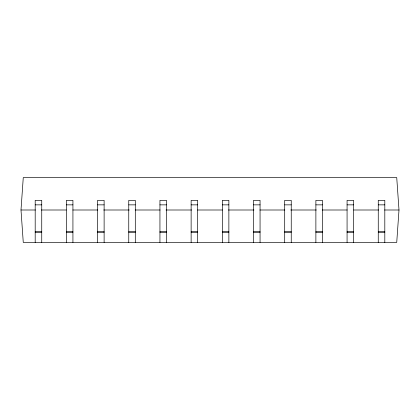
<?xml version="1.0" encoding="UTF-8"?>
<svg xmlns="http://www.w3.org/2000/svg" width="420" height="420" viewBox="0 0 420 420"><rect width="100%" height="100%" fill="white"/><g stroke="black" fill="none" stroke-linecap="round" stroke-linejoin="round"><path stroke-width="0.63" d="M21 210L23.268 177.566L396.732 177.566L399 210L396.732 242.434L23.268 242.434L21 210L35.438 210M35.191 204.86L41.738 204.86M66.381 204.86L72.928 204.86M97.566 204.86L104.118 204.86M128.756 204.86L135.303 204.86M159.941 204.86L166.493 204.86M191.132 204.86L197.678 204.86M222.322 204.86L228.869 204.86M253.507 204.86L260.059 204.86M284.697 204.86L291.244 204.86M315.882 204.86L322.434 204.86M347.072 204.86L353.619 204.86M378.262 204.86L384.809 204.86M41.344 210L66.281 210M72.844 210L97.781 210M103.688 210L129.281 210M135.188 210L160.125 210M166.031 210L191.625 210M197.531 210L222.469 210M228.375 210L253.969 210M259.875 210L284.812 210M290.719 210L316.312 210M322.219 210L347.156 210M353.719 210L378.656 210M384.562 210L399 210M35.191 231.43L41.738 231.43M66.381 231.43L72.928 231.43M97.566 231.43L104.118 231.43M128.756 231.43L135.303 231.43M159.941 231.43L166.493 231.43M191.132 231.43L197.678 231.43M222.322 231.43L228.869 231.43M253.507 231.43L260.059 231.43M284.697 231.43L291.244 231.43M315.882 231.43L322.434 231.43M347.072 231.43L353.619 231.43M378.262 231.43L384.809 231.43M35.191 232.491L41.738 232.491M66.381 232.491L72.928 232.491M97.566 232.491L104.118 232.491M128.756 232.491L135.303 232.491M159.941 232.491L166.493 232.491M191.132 232.491L197.678 232.491M222.322 232.491L228.869 232.491M253.507 232.491L260.059 232.491M284.697 232.491L291.244 232.491M315.882 232.491L322.434 232.491M347.072 232.491L353.619 232.491M378.262 232.491L384.809 232.491M384.809 242.434L384.809 200.351L378.262 200.351L378.262 242.434M353.619 242.434L353.619 200.351L347.072 200.351L347.072 242.434M322.434 242.434L322.434 200.351L315.882 200.351L315.882 242.434M291.244 242.434L291.244 200.351L284.697 200.351L284.697 242.434M260.059 242.434L260.059 200.351L253.507 200.351L253.507 242.434M228.869 242.434L228.869 200.351L222.322 200.351L222.322 242.434M197.678 242.434L197.678 200.351L191.132 200.351L191.132 242.434M166.493 242.434L166.493 200.351L159.941 200.351L159.941 242.434M135.303 242.434L135.303 200.351L128.756 200.351L128.756 242.434M104.118 242.434L104.118 200.351L97.566 200.351L97.566 242.434M72.928 242.434L72.928 200.351L66.381 200.351L66.381 242.434M41.738 242.434L41.738 200.351L35.191 200.351L35.191 242.434"/></g></svg>
